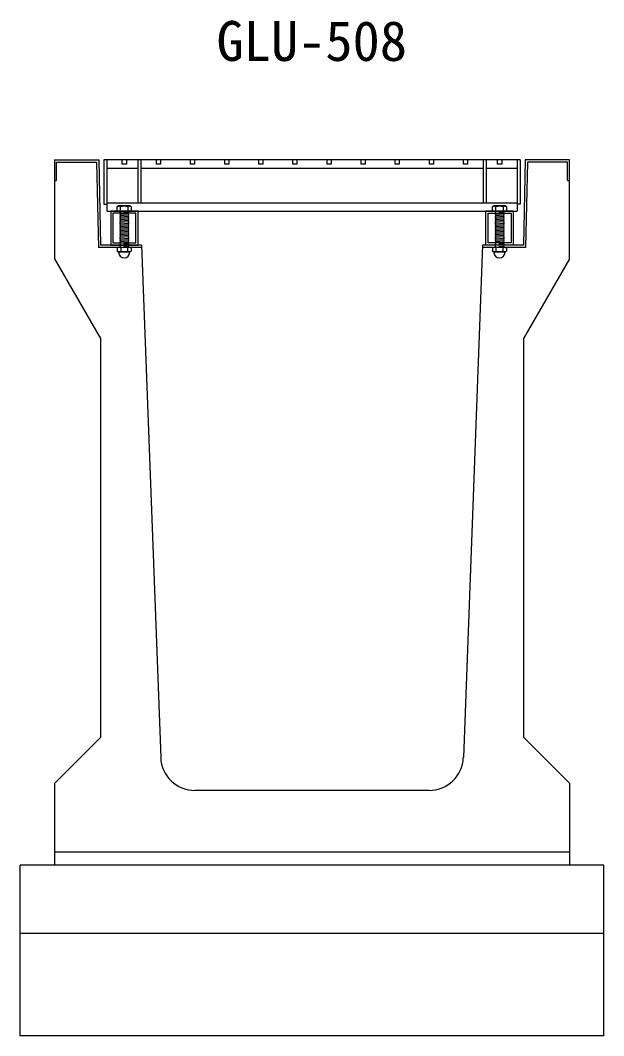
# Model space of a CAD drawing. Units: millimetres, scale not verified. Extents: x -25200 to 25200, y -8910 to 8910.
# Drawn here: x -5151 to -4296, y -1688 to -198 of the extents above; entities that cross this region are included whole.
import ezdxf
from ezdxf.enums import TextEntityAlignment as Align

# ---------------------------------------------------------------- set-up
doc = ezdxf.new("R2010")
doc.units = ezdxf.units.MM
doc.header["$LTSCALE"] = 30
doc.linetypes.add('DOTTED', pattern=[1.75, 0.25, -1.5])
for name, color, linetype, lineweight in [('0-2_HATCH', 6, 'Continuous', 25), ('0-5_OUTLINE', 3, 'Continuous', 25), ('0-7_TXT', 7, 'Continuous', 25)]:
    doc.layers.add(name, color=color, linetype=linetype, lineweight=lineweight)
doc.styles.add('ＭＳ ゴシック', font='')
doc.styles.get('ＭＳ ゴシック').set_extended_font_data('MS Gothic')

msp = doc.modelspace()

# ---------------------------------------------------------------- linework, layer by layer
at = {"layer": '0-2_HATCH'}
for p, q in [((-5039.06, -406), (-5036.56, -531)), ((-4418.43, -402.8), (-5028.43, -402.8)), ((-5023.93, -402.8), (-5023.93, -477.8)), ((-5023.93, -414.8), (-4978.93, -414.8)), ((-4978.93, -402.8), (-4978.93, -465.8)), ((-4974.43, -402.8), (-4974.43, -465.8)), ((-4974.43, -414.8), (-4472.43, -414.8)), ((-4472.43, -402.8), (-4472.43, -465.8)), ((-4467.93, -402.8), (-4467.93, -465.8)), ((-4467.93, -414.8), (-4422.93, -414.8)), ((-4422.93, -402.8), (-4422.93, -477.8)), ((-4407.79, -406), (-4410.29, -531)), ((-4349.13, -406), (-4407.79, -406)), ((-4349.13, -432.8), (-4349.13, -406)), ((-4349.13, -432.8), (-4345.93, -432.8)), ((-5023.93, -465.8), (-4422.93, -465.8)), ((-5006.93, -470.3), (-5008.93, -471.8)), ((-5008.93, -477.8), (-5008.93, -471.8)), ((-5008.6, -471.52), (-5006.93, -470.3)), ((-4989.93, -470.3), (-5006.93, -470.3)), ((-5003.93, -477.8), (-5003.93, -471.8)), ((-4992.93, -477.8), (-4992.93, -471.8)), ((-4988.25, -471.52), (-4989.93, -470.3)), ((-4987.93, -477.8), (-4987.93, -471.8)), ((-4456.93, -470.3), (-4458.93, -471.8)), ((-4458.93, -477.8), (-4458.93, -471.8)), ((-4458.6, -471.52), (-4456.93, -470.3)), ((-4439.93, -470.3), (-4456.93, -470.3)), ((-4453.93, -477.8), (-4453.93, -471.8)), ((-4442.93, -477.8), (-4442.93, -471.8)), ((-4438.25, -471.52), (-4439.93, -470.3)), ((-4437.93, -477.8), (-4437.93, -471.8)), ((-5023.93, -477.8), (-4422.93, -477.8)), ((-4978.43, -477.8), (-5018.43, -477.8)), ((-4987.93, -477.8), (-5008.93, -477.8)), ((-5004.93, -477.8), (-4991.93, -477.8)), ((-5004.93, -478.8), (-5003.93, -477.8)), ((-5003.93, -479.8), (-5004.93, -478.8)), ((-5004.93, -480.8), (-5003.93, -479.8)), ((-5003.93, -481.8), (-5004.93, -480.8)), ((-5004.93, -482.8), (-5003.93, -481.8)), ((-4991.93, -481.8), (-5004.93, -482.8)), ((-5003.93, -483.8), (-5004.93, -482.8)), ((-5004.93, -484.8), (-5003.93, -483.8)), ((-4991.93, -483.8), (-5004.93, -484.8)), ((-5003.93, -485.8), (-5004.93, -484.8)), ((-5004.93, -486.8), (-5003.93, -485.8)), ((-4991.93, -485.8), (-5004.93, -486.8)), ((-5003.93, -487.8), (-5004.93, -486.8)), ((-5004.93, -488.8), (-5003.93, -487.8)), ((-4991.93, -487.8), (-5004.93, -488.8)), ((-5003.93, -489.8), (-5004.93, -488.8)), ((-4991.93, -489.8), (-5004.93, -490.8)), ((-5004.93, -490.8), (-5003.93, -489.8)), ((-4992.93, -478.8), (-4991.93, -477.8)), ((-4991.93, -479.8), (-4992.93, -478.8)), ((-4992.93, -482.8), (-4991.93, -481.8)), ((-4991.93, -483.8), (-4992.93, -482.8)), ((-4992.93, -484.8), (-4991.93, -483.8)), ((-4991.93, -485.8), (-4992.93, -484.8)), ((-4992.93, -486.8), (-4991.93, -485.8)), ((-4991.93, -487.8), (-4992.93, -486.8)), ((-4992.93, -490.8), (-4991.93, -489.8)), ((-4991.93, -491.8), (-4992.93, -490.8)), ((-4428.43, -477.8), (-4468.43, -477.8)), ((-4437.93, -477.8), (-4458.93, -477.8)), ((-4454.93, -477.8), (-4441.93, -477.8)), ((-4454.93, -478.8), (-4453.93, -477.8)), ((-4453.93, -479.8), (-4454.93, -478.8)), ((-4454.93, -480.8), (-4453.93, -479.8)), ((-4453.93, -481.8), (-4454.93, -480.8)), ((-4454.93, -482.8), (-4453.93, -481.8)), ((-4441.93, -481.8), (-4454.93, -482.8)), ((-4453.93, -483.8), (-4454.93, -482.8)), ((-4454.93, -484.8), (-4453.93, -483.8)), ((-4441.93, -483.8), (-4454.93, -484.8)), ((-4453.93, -485.8), (-4454.93, -484.8)), ((-4454.93, -486.8), (-4453.93, -485.8)), ((-4441.93, -485.8), (-4454.93, -486.8)), ((-4453.93, -487.8), (-4454.93, -486.8)), ((-4454.93, -488.8), (-4453.93, -487.8)), ((-4441.93, -487.8), (-4454.93, -488.8)), ((-4453.93, -489.8), (-4454.93, -488.8)), ((-4441.93, -489.8), (-4454.93, -490.8)), ((-4454.93, -490.8), (-4453.93, -489.8)), ((-4442.93, -478.8), (-4441.93, -477.8)), ((-4441.93, -479.8), (-4442.93, -478.8)), ((-4442.93, -482.8), (-4441.93, -481.8)), ((-4441.93, -483.8), (-4442.93, -482.8)), ((-4442.93, -484.8), (-4441.93, -483.8)), ((-4441.93, -485.8), (-4442.93, -484.8)), ((-4442.93, -486.8), (-4441.93, -485.8)), ((-4441.93, -487.8), (-4442.93, -486.8)), ((-4442.93, -490.8), (-4441.93, -489.8)), ((-4441.93, -491.8), (-4442.93, -490.8)), ((-4991.93, -491.8), (-5004.93, -492.8)), ((-5003.93, -493.8), (-5004.93, -492.8)), ((-4991.93, -493.8), (-5004.93, -494.8)), ((-5004.93, -494.8), (-5003.93, -493.8)), ((-5003.93, -495.8), (-5004.93, -494.8)), ((-4991.93, -495.8), (-5004.93, -496.8)), ((-5004.93, -496.8), (-5003.93, -495.8)), ((-5003.93, -497.8), (-5004.93, -496.8)), ((-4991.93, -497.8), (-5004.93, -498.8)), ((-5004.93, -498.8), (-5003.93, -497.8)), ((-5003.93, -499.8), (-5004.93, -498.8)), ((-4991.93, -499.8), (-5004.93, -500.8)), ((-5004.93, -500.8), (-5003.93, -499.8)), ((-5003.93, -501.8), (-5004.93, -500.8)), ((-4991.93, -501.8), (-5004.93, -502.8)), ((-5004.93, -502.8), (-5003.93, -501.8)), ((-5003.93, -503.8), (-5004.93, -502.8)), ((-4991.93, -503.8), (-5004.93, -504.8)), ((-5004.93, -504.8), (-5003.93, -503.8)), ((-5003.93, -505.8), (-5004.93, -504.8)), ((-4991.93, -505.8), (-5004.93, -506.8)), ((-5004.93, -506.8), (-5003.93, -505.8)), ((-4992.93, -492.8), (-4991.93, -491.8)), ((-4991.93, -493.8), (-4992.93, -492.8)), ((-4992.93, -494.8), (-4991.93, -493.8)), ((-4992.93, -494.8), (-4991.93, -495.8)), ((-4992.93, -496.8), (-4991.93, -495.8)), ((-4992.93, -496.8), (-4991.93, -497.8)), ((-4992.93, -498.8), (-4991.93, -497.8)), ((-4992.93, -498.8), (-4991.93, -499.8)), ((-4992.93, -500.8), (-4991.93, -499.8)), ((-4992.93, -500.8), (-4991.93, -501.8)), ((-4992.93, -502.8), (-4991.93, -501.8)), ((-4992.93, -502.8), (-4991.93, -503.8)), ((-4992.93, -504.8), (-4991.93, -503.8)), ((-4992.93, -504.8), (-4991.93, -505.8)), ((-4992.93, -506.8), (-4991.93, -505.8)), ((-4441.93, -491.8), (-4454.93, -492.8)), ((-4453.93, -493.8), (-4454.93, -492.8)), ((-4441.93, -493.8), (-4454.93, -494.8)), ((-4454.93, -494.8), (-4453.93, -493.8)), ((-4453.93, -495.8), (-4454.93, -494.8)), ((-4441.93, -495.8), (-4454.93, -496.8)), ((-4454.93, -496.8), (-4453.93, -495.8)), ((-4453.93, -497.8), (-4454.93, -496.8)), ((-4441.93, -497.8), (-4454.93, -498.8)), ((-4454.93, -498.8), (-4453.93, -497.8)), ((-4453.93, -499.8), (-4454.93, -498.8)), ((-4441.93, -499.8), (-4454.93, -500.8)), ((-4454.93, -500.8), (-4453.93, -499.8)), ((-4453.93, -501.8), (-4454.93, -500.8)), ((-4441.93, -501.8), (-4454.93, -502.8)), ((-4454.93, -502.8), (-4453.93, -501.8)), ((-4453.93, -503.8), (-4454.93, -502.8)), ((-4441.93, -503.8), (-4454.93, -504.8)), ((-4454.93, -504.8), (-4453.93, -503.8)), ((-4453.93, -505.8), (-4454.93, -504.8)), ((-4441.93, -505.8), (-4454.93, -506.8)), ((-4454.93, -506.8), (-4453.93, -505.8)), ((-4442.93, -492.8), (-4441.93, -491.8)), ((-4441.93, -493.8), (-4442.93, -492.8)), ((-4442.93, -494.8), (-4441.93, -493.8)), ((-4442.93, -494.8), (-4441.93, -495.8)), ((-4442.93, -496.8), (-4441.93, -495.8)), ((-4442.93, -496.8), (-4441.93, -497.8)), ((-4442.93, -498.8), (-4441.93, -497.8)), ((-4442.93, -498.8), (-4441.93, -499.8)), ((-4442.93, -500.8), (-4441.93, -499.8)), ((-4442.93, -500.8), (-4441.93, -501.8)), ((-4442.93, -502.8), (-4441.93, -501.8)), ((-4442.93, -502.8), (-4441.93, -503.8)), ((-4442.93, -504.8), (-4441.93, -503.8)), ((-4442.93, -504.8), (-4441.93, -505.8)), ((-4442.93, -506.8), (-4441.93, -505.8)), ((-5003.93, -507.8), (-5004.93, -506.8)), ((-4991.93, -507.8), (-5004.93, -508.8)), ((-5004.93, -508.8), (-5003.93, -507.8)), ((-5003.93, -509.8), (-5004.93, -508.8)), ((-4991.93, -509.8), (-5004.93, -510.8)), ((-5004.93, -510.8), (-5003.93, -509.8)), ((-5003.93, -511.8), (-5004.93, -510.8)), ((-4991.93, -511.8), (-5004.93, -512.8)), ((-5004.93, -512.8), (-5003.93, -511.8)), ((-5003.93, -513.8), (-5004.93, -512.8)), ((-4991.93, -513.8), (-5004.93, -514.8)), ((-5004.93, -514.8), (-5003.93, -513.8)), ((-5003.93, -515.8), (-5004.93, -514.8)), ((-4991.93, -515.8), (-5004.93, -516.8)), ((-5004.93, -516.8), (-5003.93, -515.8)), ((-5003.93, -517.8), (-5004.93, -516.8)), ((-4991.93, -517.8), (-5004.93, -518.8)), ((-5004.93, -518.8), (-5003.93, -517.8)), ((-5003.93, -519.8), (-5004.93, -518.8)), ((-4991.93, -519.8), (-5004.93, -520.8)), ((-5004.93, -520.8), (-5003.93, -519.8)), ((-5003.93, -521.8), (-5004.93, -520.8)), ((-4992.93, -506.8), (-4991.93, -507.8)), ((-4992.93, -508.8), (-4991.93, -507.8)), ((-4992.93, -508.8), (-4991.93, -509.8)), ((-4992.93, -510.8), (-4991.93, -509.8)), ((-4992.93, -510.8), (-4991.93, -511.8)), ((-4992.93, -512.8), (-4991.93, -511.8)), ((-4992.93, -512.8), (-4991.93, -513.8)), ((-4992.93, -514.8), (-4991.93, -513.8)), ((-4992.93, -514.8), (-4991.93, -515.8)), ((-4992.93, -516.8), (-4991.93, -515.8)), ((-4992.93, -516.8), (-4991.93, -517.8)), ((-4992.93, -518.8), (-4991.93, -517.8)), ((-4992.93, -518.8), (-4991.93, -519.8)), ((-4992.93, -520.8), (-4991.93, -519.8)), ((-4992.93, -520.8), (-4991.93, -521.8)), ((-4453.93, -507.8), (-4454.93, -506.8)), ((-4441.93, -507.8), (-4454.93, -508.8)), ((-4454.93, -508.8), (-4453.93, -507.8)), ((-4453.93, -509.8), (-4454.93, -508.8)), ((-4441.93, -509.8), (-4454.93, -510.8)), ((-4454.93, -510.8), (-4453.93, -509.8)), ((-4453.93, -511.8), (-4454.93, -510.8)), ((-4441.93, -511.8), (-4454.93, -512.8)), ((-4454.93, -512.8), (-4453.93, -511.8)), ((-4453.93, -513.8), (-4454.93, -512.8)), ((-4441.93, -513.8), (-4454.93, -514.8)), ((-4454.93, -514.8), (-4453.93, -513.8)), ((-4453.93, -515.8), (-4454.93, -514.8)), ((-4441.93, -515.8), (-4454.93, -516.8)), ((-4454.93, -516.8), (-4453.93, -515.8)), ((-4453.93, -517.8), (-4454.93, -516.8)), ((-4441.93, -517.8), (-4454.93, -518.8)), ((-4454.93, -518.8), (-4453.93, -517.8)), ((-4453.93, -519.8), (-4454.93, -518.8)), ((-4441.93, -519.8), (-4454.93, -520.8)), ((-4454.93, -520.8), (-4453.93, -519.8)), ((-4453.93, -521.8), (-4454.93, -520.8)), ((-4442.93, -506.8), (-4441.93, -507.8)), ((-4442.93, -508.8), (-4441.93, -507.8)), ((-4442.93, -508.8), (-4441.93, -509.8)), ((-4442.93, -510.8), (-4441.93, -509.8)), ((-4442.93, -510.8), (-4441.93, -511.8)), ((-4442.93, -512.8), (-4441.93, -511.8)), ((-4442.93, -512.8), (-4441.93, -513.8)), ((-4442.93, -514.8), (-4441.93, -513.8)), ((-4442.93, -514.8), (-4441.93, -515.8)), ((-4442.93, -516.8), (-4441.93, -515.8)), ((-4442.93, -516.8), (-4441.93, -517.8)), ((-4442.93, -518.8), (-4441.93, -517.8)), ((-4442.93, -518.8), (-4441.93, -519.8)), ((-4442.93, -520.8), (-4441.93, -519.8)), ((-4442.93, -520.8), (-4441.93, -521.8)), ((-4973.31, -531), (-5036.56, -531)), ((-5008.07, -531), (-5008.93, -531.65)), ((-5008.93, -531.65), (-5008.93, -536.83)), ((-4989.38, -531), (-5008.07, -531)), ((-4991.93, -521.8), (-5004.93, -522.8)), ((-5004.93, -522.8), (-5003.93, -521.8)), ((-5003.93, -523.79), (-5004.93, -522.79)), ((-4991.93, -523.8), (-5004.93, -524.8)), ((-5004.93, -524.8), (-5003.93, -523.8)), ((-5003.93, -525.79), (-5004.93, -524.79)), ((-5003.93, -527.8), (-5004.93, -526.8)), ((-5004.93, -528.8), (-5003.93, -527.8)), ((-5003.93, -529.79), (-5004.93, -528.79)), ((-5004.72, -531), (-5004.93, -530.8)), ((-5004.92, -526.8), (-5003.92, -525.8)), ((-5004.92, -530.8), (-5003.92, -529.8)), ((-5003.83, -531.65), (-5003.83, -536.83)), ((-4993.62, -531.65), (-4993.62, -536.83)), ((-4992.93, -522.8), (-4991.93, -521.8)), ((-4992.93, -522.8), (-4991.93, -523.8)), ((-4992.93, -524.79), (-4991.93, -523.79)), ((-4992.93, -524.79), (-4991.93, -525.8)), ((-4992.93, -526.8), (-4991.93, -525.8)), ((-4992.93, -528.79), (-4991.93, -527.79)), ((-4992.93, -528.79), (-4991.93, -529.8)), ((-4992.93, -530.8), (-4991.93, -529.8)), ((-4992.92, -526.8), (-4991.92, -527.8)), ((-4992.92, -530.8), (-4992.72, -531)), ((-4989.38, -531), (-4988.52, -531.65)), ((-4988.52, -531.65), (-4988.52, -536.83)), ((-4410.29, -531), (-4473.43, -531)), ((-4458.07, -531), (-4458.93, -531.65)), ((-4458.93, -531.65), (-4458.93, -536.83)), ((-4439.38, -531), (-4458.07, -531)), ((-4441.93, -521.8), (-4454.93, -522.8)), ((-4454.93, -522.8), (-4453.93, -521.8)), ((-4453.93, -523.79), (-4454.93, -522.79)), ((-4441.93, -523.8), (-4454.93, -524.8)), ((-4454.93, -524.8), (-4453.93, -523.8)), ((-4453.93, -525.79), (-4454.93, -524.79)), ((-4453.93, -527.8), (-4454.93, -526.8)), ((-4454.93, -528.8), (-4453.93, -527.8)), ((-4453.93, -529.79), (-4454.93, -528.79)), ((-4454.72, -531), (-4454.93, -530.8)), ((-4454.92, -526.8), (-4453.92, -525.8)), ((-4454.92, -530.8), (-4453.92, -529.8)), ((-4453.83, -531.65), (-4453.83, -536.83)), ((-4443.62, -531.65), (-4443.62, -536.83)), ((-4442.93, -522.8), (-4441.93, -521.8)), ((-4442.93, -522.8), (-4441.93, -523.8)), ((-4442.93, -524.79), (-4441.93, -523.79)), ((-4442.93, -524.79), (-4441.93, -525.8)), ((-4442.93, -526.8), (-4441.93, -525.8)), ((-4442.93, -528.79), (-4441.93, -527.79)), ((-4442.93, -528.79), (-4441.93, -529.8)), ((-4442.93, -530.8), (-4441.93, -529.8)), ((-4442.92, -526.8), (-4441.92, -527.8)), ((-4442.92, -530.8), (-4442.72, -531)), ((-4439.38, -531), (-4438.52, -531.65)), ((-4438.52, -531.65), (-4438.52, -536.83)), ((-5007.24, -537.8), (-5008.93, -536.83)), ((-5007.24, -538.13), (-5007.24, -537.8)), ((-4990.21, -537.8), (-5007.24, -537.8)), ((-4990.21, -538.13), (-5007.24, -538.13)), ((-4990.21, -537.8), (-4988.52, -536.83)), ((-4990.21, -538.13), (-4990.21, -537.8)), ((-4457.24, -537.8), (-4458.93, -536.83)), ((-4457.24, -538.13), (-4457.24, -537.8)), ((-4440.21, -537.8), (-4457.24, -537.8)), ((-4440.21, -538.13), (-4457.24, -538.13)), ((-4440.21, -537.8), (-4438.52, -536.83)), ((-4440.21, -538.13), (-4440.21, -537.8))]:
    msp.add_line(p, q, dxfattribs=at)
at = {"layer": '0-2_HATCH', "linetype": 'DOTTED'}
for p, q in [((-4991.93, -477.8), (-5004.93, -478.8)), ((-4991.93, -479.8), (-5004.93, -480.8)), ((-4441.93, -477.8), (-4454.93, -478.8)), ((-4441.93, -479.8), (-4454.93, -480.8)), ((-4991.93, -527.8), (-5004.93, -528.8)), ((-4991.92, -525.8), (-5004.92, -526.8)), ((-4991.92, -529.8), (-5004.92, -530.8)), ((-4441.93, -527.8), (-4454.93, -528.8)), ((-4441.92, -525.8), (-4454.92, -526.8)), ((-4441.92, -529.8), (-4454.92, -530.8))]:
    msp.add_line(p, q, dxfattribs=at)
at = {"layer": '0-2_HATCH'}
for points in [[(-5100.93, -432.8), (-5097.73, -432.8), (-5097.73, -406), (-5039.06, -406)], [(-5028.43, -402.8), (-5028.43, -467.8), (-5023.93, -467.8)], [(-4995.43, -402.8), (-4995.43, -408.8), (-5001.43, -408.8), (-5001.43, -402.8)], [(-4945.43, -402.8), (-4945.43, -408.8), (-4951.43, -408.8), (-4951.43, -402.8)], [(-4895.43, -402.8), (-4895.43, -408.8), (-4901.43, -408.8), (-4901.43, -402.8)], [(-4845.43, -402.8), (-4845.43, -408.8), (-4851.43, -408.8), (-4851.43, -402.8)], [(-4795.43, -402.8), (-4795.43, -408.8), (-4801.43, -408.8), (-4801.43, -402.8)], [(-4745.43, -402.8), (-4745.43, -408.8), (-4751.43, -408.8), (-4751.43, -402.8)], [(-4695.43, -402.8), (-4695.43, -408.8), (-4701.43, -408.8), (-4701.43, -402.8)], [(-4645.43, -402.8), (-4645.43, -408.8), (-4651.43, -408.8), (-4651.43, -402.8)], [(-4595.43, -402.8), (-4595.43, -408.8), (-4601.43, -408.8), (-4601.43, -402.8)], [(-4545.43, -402.8), (-4545.43, -408.8), (-4551.43, -408.8), (-4551.43, -402.8)], [(-4495.43, -402.8), (-4495.43, -408.8), (-4501.43, -408.8), (-4501.43, -402.8)], [(-4445.43, -402.8), (-4445.43, -408.8), (-4451.43, -408.8), (-4451.43, -402.8)], [(-4418.43, -402.8), (-4418.43, -467.8), (-4422.93, -467.8)], [(-5018.43, -477.8), (-5018.43, -527.8), (-4978.43, -527.8), (-4978.43, -477.8)], [(-5004.93, -492.8), (-5003.93, -491.8), (-5004.93, -490.8)], [(-4991.93, -481.8), (-4992.93, -480.8), (-4991.93, -479.8)], [(-4991.93, -489.8), (-4992.93, -488.8), (-4991.93, -487.8)], [(-4428.43, -477.8), (-4428.43, -527.8), (-4468.43, -527.8), (-4468.43, -477.8)], [(-4454.93, -492.8), (-4453.93, -491.8), (-4454.93, -490.8)], [(-4441.93, -481.8), (-4442.93, -480.8), (-4441.93, -479.8)], [(-4441.93, -489.8), (-4442.93, -488.8), (-4441.93, -487.8)]]:
    msp.add_lwpolyline(points, dxfattribs=at)
for points in [[(-5015.23, -481), (-5015.23, -524.6), (-4981.63, -524.6), (-4981.63, -481)], [(-4431.63, -481), (-4431.63, -524.6), (-4465.23, -524.6), (-4465.23, -481)]]:
    msp.add_lwpolyline(points, close=True, dxfattribs=at)
for centre, radius, start, end in [((-5006.43, -474.42), 3.62, 46.39563, 133.60437), ((-4998.43, -486.42), 15.62, 69.39075, 110.60925), ((-4990.43, -474.42), 3.62, 46.39563, 133.60437), ((-4456.43, -474.42), 3.62, 46.39563, 133.60437), ((-4448.43, -486.42), 15.62, 69.39075, 110.60925), ((-4440.43, -474.42), 3.62, 46.39563, 133.60437), ((-5006.38, -536.34), 5.35, 61.49832, 118.50684), ((-4998.72, -551.41), 20.42, 75.52621, 104.47362), ((-4991.07, -536.34), 5.35, 61.49231, 118.50169), ((-4456.38, -536.34), 5.35, 61.49832, 118.50684), ((-4448.72, -551.41), 20.42, 75.52621, 104.47362), ((-4441.07, -536.34), 5.35, 61.49231, 118.50169), ((-5006.38, -532.13), 5.35, 241.49843, 298.50089), ((-4998.72, -538.13), 8.19, 180, 359.99995), ((-4998.72, -517.06), 20.42, 255.52638, 284.47374), ((-4991.07, -532.13), 5.35, 241.49989, 298.5), ((-4456.38, -532.13), 5.35, 241.49843, 298.50089), ((-4448.72, -538.13), 8.19, 180, 359.99995), ((-4448.72, -517.06), 20.42, 255.52638, 284.47374), ((-4441.07, -532.13), 5.35, 241.49989, 298.5)]:
    msp.add_arc(centre, radius, start, end, dxfattribs=at)
at = {"layer": '0-5_OUTLINE'}
for p, q in [((-5100.93, -402.8), (-5035.93, -402.8)), ((-5035.93, -402.8), (-5033.43, -527.8)), ((-4410.93, -402.8), (-4413.43, -527.8)), ((-4345.93, -402.8), (-4410.93, -402.8)), ((-4345.93, -547.8), (-4345.93, -402.8)), ((-4973.43, -527.8), (-5033.43, -527.8)), ((-4973.43, -527.8), (-4945.23, -1279.67)), ((-4473.43, -527.8), (-4501.62, -1279.67)), ((-4413.43, -527.8), (-4473.43, -527.8)), ((-4345.93, -547.8), (-4413.43, -664.8)), ((-5033.43, -664.8), (-5033.43, -1250.3)), ((-4413.43, -664.8), (-4413.43, -1249.58)), ((-5100.93, -1317.8), (-5033.43, -1250.3)), ((-4345.93, -1317.08), (-4413.43, -1249.58)), ((-5100.93, -1317.8), (-5100.93, -1437.8)), ((-4345.93, -1317.08), (-4345.93, -1437.8)), ((-4551.59, -1327.8), (-4895.27, -1327.8)), ((-5100.93, -1417.8), (-4345.93, -1417.8)), ((-4295.93, -1437.8), (-5150.93, -1437.8)), ((-4295.93, -1687.8), (-4295.93, -1437.8)), ((-4295.93, -1537.8), (-5150.93, -1537.8))]:
    msp.add_line(p, q, dxfattribs=at)
for points in [[(-5100.93, -402.8), (-5100.93, -547.8), (-5033.43, -664.8)], [(-4295.93, -1687.8), (-5150.93, -1687.8), (-5150.93, -1437.8)]]:
    msp.add_lwpolyline(points, dxfattribs=at)
for centre, start, end in [((-4895.27, -1277.8), 182.14758, 270), ((-4551.59, -1277.8), 270, 357.8524)]:
    msp.add_arc(centre, 50, start, end, dxfattribs=at)

# ---------------------------------------------------------------- texts
at = {"layer": '0-7_TXT', "style": 'ＭＳ ゴシック'}
msp.add_text('GLU-508', height=58.65, dxfattribs=at).set_placement((-4863.43, -275.07), align=Align.BOTTOM_LEFT)

doc.saveas('drawing.dxf')
